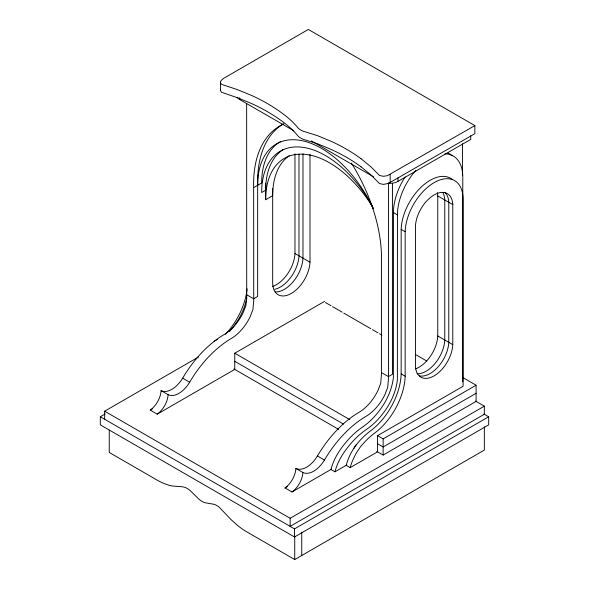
<?xml version="1.0" encoding="UTF-8"?>
<svg xmlns="http://www.w3.org/2000/svg" width="589" height="589" viewBox="0 0 589 589"><rect width="100%" height="100%" fill="white"/><g stroke="black" fill="none" stroke-linecap="round" stroke-linejoin="round"><path stroke-width="0.88" d="M350.183 467.637A36.93 21.322 -60 0 1 356.875 452.146L360.056 447.39A54.843 31.666 -60 0 1 374.935 432.878A50.279 29.03 -60 0 0 405.158 376.216L405.166 231.713A40.972 23.656 -60 0 1 434.122 182.627A40.972 23.656 -60 0 1 463.079 198.272L463.079 386.274L377.542 435.661L377.542 451.844L350.183 467.637L346.177 465.325A36.93 21.322 -60 0 1 352.87 449.841L356.05 445.078A54.843 31.666 -60 0 1 370.93 430.566A50.279 29.03 -60 0 0 401.153 373.905L401.161 229.401A40.972 23.656 -60 0 1 420.877 187.398A40.972 23.656 -60 0 1 452.61 179.697M361.086 166.856A177.804 102.655 0 0 0 331.261 149.466L317.39 143.709L303.438 139.387A19.135 11.044 0 0 1 298.454 136.508C293.506 130.338 287.484 125.089 280.99 120.45A177.804 102.655 0 0 0 250.87 103.23L236.903 97.546L221.398 92.223L220.485 90.279L220.485 82.188L221.147 80.479L223.643 78.352L308.334 29.45L474.859 125.59L474.859 133.681L388.409 183.415L383.505 184.401L379.507 183.569L370.93 174.926L361.086 166.856M220.485 90.279L220.573 89.719M353.636 448.619L356.05 445.078M246.651 103.789L246.71 295.347A21.049 12.148 -60 0 1 246.747 295.818L245.952 305.235A3.431 1.981 -60 0 1 245.841 305.743L243.183 312.626A34.125 19.702 -60 0 1 226.883 332.763L224.748 334.184A85.199 49.189 -60 0 0 182.656 378.16A22.191 12.811 -60 0 1 161.091 390.61A17.317 9.998 -60 0 1 150.224 410.113L157.234 414.155A17.317 9.998 -60 0 0 168.101 394.652A22.191 12.811 -60 0 0 189.658 382.209A85.199 49.189 -60 0 1 231.757 338.226L233.892 336.812A34.125 19.702 -60 0 0 250.192 316.668L252.85 309.792A3.431 1.981 -60 0 0 252.961 309.277L253.756 299.86A21.049 12.148 -60 0 0 253.719 299.389L253.653 187.619L261.663 182.995A90.353 52.163 60 0 1 280.379 141.64M265.668 183.253L265.668 199.723L272.678 195.681A90.353 52.163 60 0 1 289.309 155.636M361.086 158.765L370.93 166.834L379.507 175.478L383.505 176.31L387.452 175.662L474.859 125.59M388.21 183.312A11.655 6.729 0 0 0 397.973 181.397L470.736 139.394L470.736 135.794M214.138 341.318L217.319 339.485M104.658 419.28L104.658 411.196L198.574 356.971M483.922 414.008L488.693 416.769L488.693 424.86L294.5 536.977L100.307 424.86L100.307 416.769L105.078 414.008M157.234 414.155L234.753 369.399L234.753 353.223L324.532 301.384M150.224 410.113L152.595 408.744M331.563 469.139L292.011 491.97L285.01 487.928L287.38 486.558M377.578 435.683L383.137 438.886L476.096 385.221L476.096 401.404L383.137 455.069L376.791 451.41M405.114 176.936A46.207 26.674 -60 0 0 393.445 212.577L393.378 377.505A42.283 24.407 -60 0 1 382.438 406.344A52.274 30.179 -60 0 1 362.456 427.113A60.498 34.928 -60 0 0 338.727 452.072A36.135 20.865 -60 0 0 330.959 469.492L334.964 471.804L346.774 464.986M476.096 393.312L383.137 446.977L377.578 443.775M290.141 518.276L484.342 406.16L484.342 414.251L290.141 526.367L290.141 518.276L104.658 411.196M100.307 416.769L294.5 528.885L488.693 416.769M109.252 430.095L109.252 452.462L157.02 480.042A66.807 38.572 60 0 0 166.923 484.541C172.651 487.103 179.034 485.719 184.88 487.346A19.952 11.515 60 0 1 189.643 490.092L199.347 499.597A22.168 12.796 60 0 0 204.641 502.653L214.344 504.353A19.952 11.515 60 0 1 219.108 507.107L231.234 519.785L237.065 525.035A66.807 38.572 60 0 0 246.968 531.977L294.736 559.55L484.342 450.084L484.342 426.819M437.34 192.581A26.417 15.255 -60 0 1 437.76 195.938L452.779 204.611L452.779 344.624A26.417 15.255 -60 0 1 434.122 375.863A26.417 15.255 -60 0 1 415.466 366.167L415.466 226.154A26.417 15.255 -60 0 1 434.122 194.915A26.417 15.255 -60 0 1 452.779 204.611M237.168 97.354A11.655 6.729 0 0 0 239.701 99.541L293.867 130.81M311.39 140.933L373.522 176.803M393.445 212.577L397.442 214.889L397.384 379.817A42.283 24.407 -60 0 1 386.436 408.656A52.274 30.179 -60 0 1 366.461 429.425A60.498 34.928 -60 0 0 342.732 454.384A36.135 20.865 -60 0 0 334.964 471.804M401.161 229.401L405.166 231.713M294.971 153.766L294.971 253.52L309.991 262.186A26.417 15.255 -60 0 1 291.334 293.425A26.417 15.255 -60 0 1 272.678 283.729L272.678 188.355M437.76 195.938L437.76 335.958L452.779 344.624M462.748 377.512L476.096 385.221M325.445 302.525L331.018 305.743M332.608 306.663L342.15 312.17M343.74 313.09L370.783 328.706M372.381 329.619L377.947 332.837M379.537 333.757L381.922 335.134M416.129 354.88L426.465 360.851M475.581 401.102L484.342 406.16M401.153 373.905L405.158 376.216M246.651 294.721L253.653 298.77L257.658 296.458L257.658 175.286M351.412 163.094A126.952 73.294 60 0 1 381.429 261.391L381.429 372.535L388.438 376.585L388.497 377.203A21.049 12.148 -60 0 1 388.541 377.682L387.739 387.098A3.431 1.981 -60 0 1 387.628 387.606L384.978 394.49A34.125 19.702 -60 0 1 368.67 414.627L366.535 416.04A85.199 49.189 -60 0 0 324.443 460.024A22.191 12.811 -60 0 1 302.886 472.474A17.317 9.998 -60 0 1 292.011 491.97M234.768 353.231L349.814 419.648M234.768 361.322L343.468 424.08M233.973 368.957L338.704 429.418M182.656 378.16L189.658 382.209M285.01 487.928A17.317 9.998 -60 0 0 295.877 468.424A22.191 12.811 -60 0 0 317.434 455.974L324.443 460.024M161.091 390.61L168.101 394.652M295.877 468.424L302.886 472.474M381.429 372.535L381.495 373.161A21.049 12.148 -60 0 1 381.532 373.632L380.737 383.049A3.431 1.981 -60 0 1 380.619 383.564L377.969 390.441A34.125 19.702 -60 0 1 361.668 410.585L359.533 411.998A85.199 49.189 -60 0 0 317.434 455.974M220.485 82.188L220.684 83.24L221.928 84.499L236.903 89.454L250.87 95.138A177.804 102.655 0 0 1 280.99 112.359C287.484 116.997 293.506 122.247 298.454 128.417A19.135 11.044 0 0 0 303.438 131.295L317.39 135.617L331.261 141.375A177.804 102.655 0 0 1 361.086 158.765M462.785 381.819L462.785 177.164A46.207 26.674 -60 0 0 444.945 153.847M462.49 143.826L462.49 175.088M397.973 177.804L397.973 181.397M392.443 183.341L392.443 374.273L388.438 376.585L388.438 182.899M390.161 174.491L390.161 182.583M383.137 438.886L383.137 455.069M309.991 154.2L309.991 262.186M302.982 153.817L302.982 258.144A26.417 15.255 -60 0 1 275.262 291.901M301.745 532.235L301.745 555.508M298.976 154.252L298.976 255.832A26.417 15.255 -60 0 1 274.732 289.309M294.736 536.284L294.736 559.55M294.5 528.885L294.5 536.977M239.701 97.745L239.701 99.541M282.985 149.702A90.353 52.163 60 0 0 265.668 190.203L261.663 192.515A90.353 52.163 60 0 1 302.032 147.235A90.353 52.163 60 0 1 372.123 205.789M265.668 199.723A90.353 52.163 60 0 1 304.182 154.259A90.353 52.163 60 0 1 373.293 208.079M283.346 123.933A126.952 73.294 60 0 0 257.658 185.307A90.353 52.163 60 0 1 301.804 140.638A90.353 52.163 60 0 1 373.235 208.675M253.653 187.619A126.952 73.294 60 0 1 283.935 123.867M247.115 288.794A50.279 29.03 -60 0 1 225.425 334.316M294.971 253.52A26.417 15.255 -60 0 1 272.56 286.482M419.449 375.848A26.417 15.255 -60 0 0 438.341 366.601A26.417 15.255 -60 0 0 448.774 342.312L448.774 202.299A26.417 15.255 -60 0 0 444.886 192.441M437.76 335.958A26.417 15.255 -60 0 1 415.348 368.92M417.049 373.765A26.417 15.255 -60 0 0 444.769 340L444.769 199.988A26.417 15.255 -60 0 0 442.884 192.677M246.909 297.828A42.283 24.407 -60 0 1 236.638 322.176A52.274 30.179 -60 0 1 229.467 331.519M397.442 214.889A46.207 26.674 -60 0 1 415.797 170.383M447.971 153.059A46.207 26.674 -60 0 1 452.035 155.783"/></g></svg>
